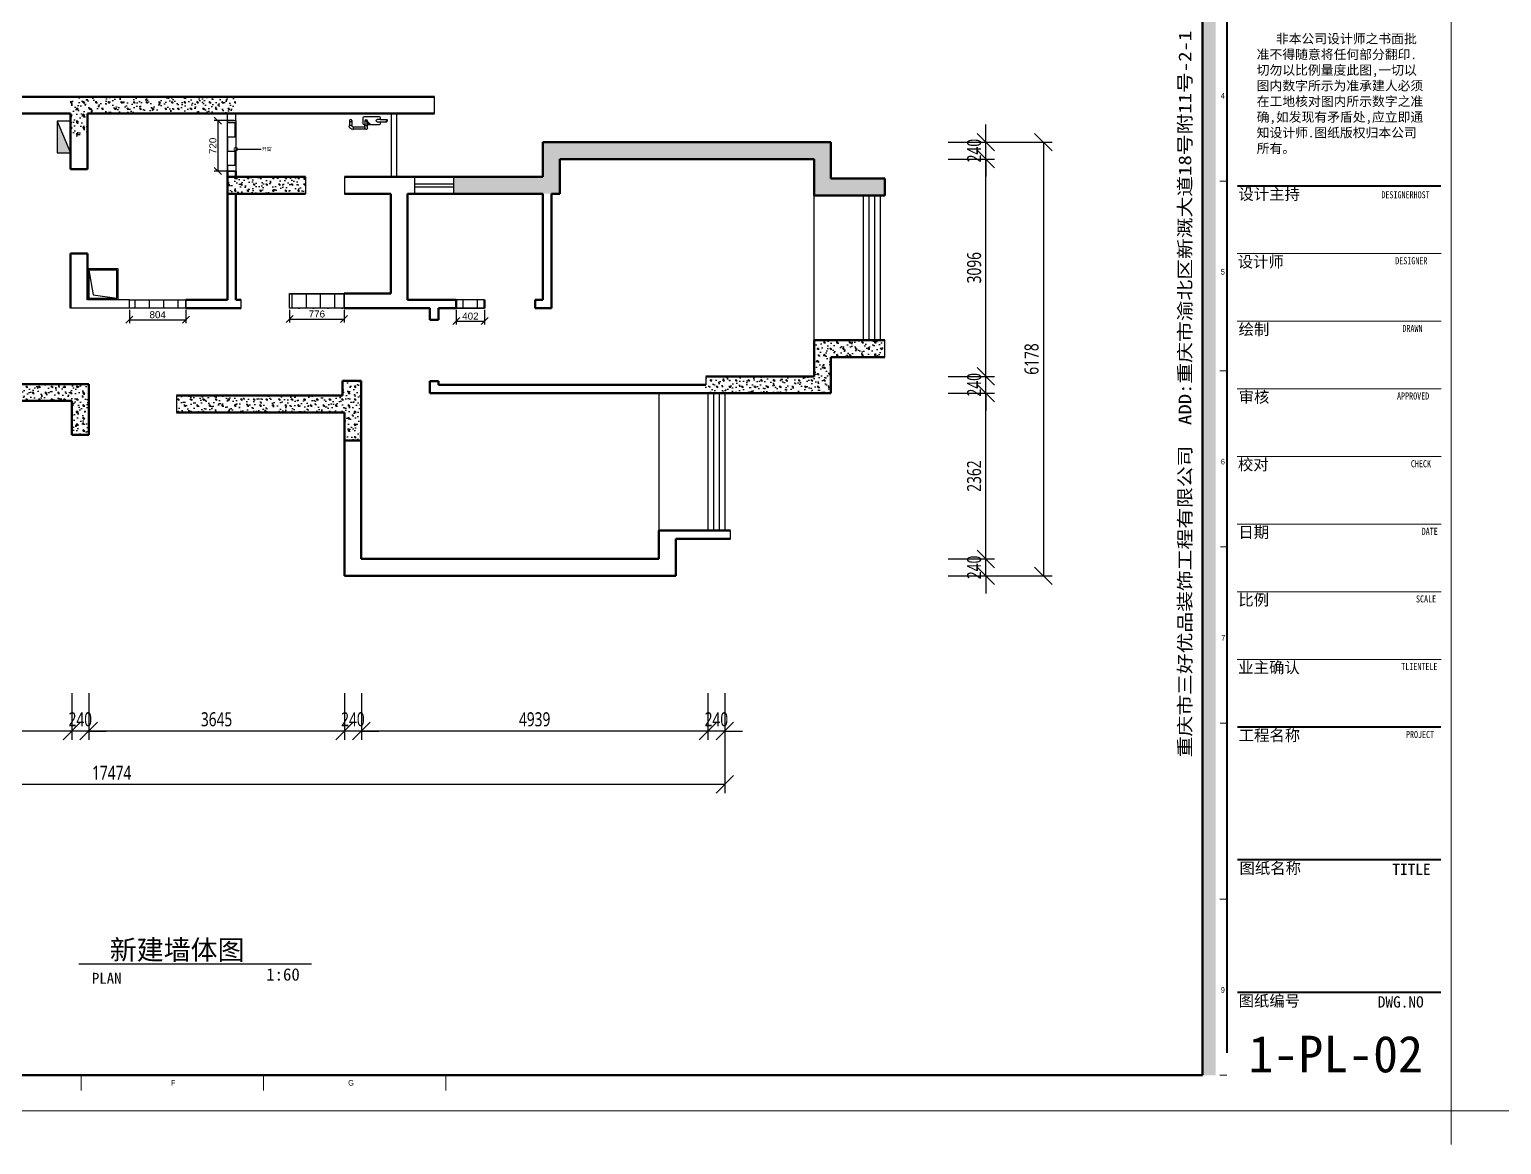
# Model space of a CAD drawing. Header units: millimetres. Extents: x 404985 to 540841, y 1898 to 26709.
# Drawn here: x 486376 to 507352, y 1898 to 17785 of the extents above; entities that cross this region are included whole.
import ezdxf
from ezdxf.enums import TextEntityAlignment as Align

# ---------------------------------------------------------------- set-up
doc = ezdxf.new("R2010")
doc.units = ezdxf.units.MM
for name, color, linetype, lineweight in [('TK', 51, 'Continuous', 18), ('原始结构', 7, 'Continuous', 50), ('电气', 18, 'Continuous', 9)]:
    doc.layers.add(name, color=color, linetype=linetype, lineweight=lineweight)
for name, color, linetype in [('wall', 1, 'Continuous'), ('出风排气', 61, 'Continuous'), ('填充图块', 7, 'Continuous'), ('建筑窗户', 4, 'Continuous'), ('标注内部', 115, 'Continuous'), ('标注标高', 115, 'Continuous'), ('标注说明', 50, 'Continuous'), ('燃气气表', 2, 'Continuous'), ('砌墙结构', 2, 'Continuous')]:
    doc.layers.add(name, color=color, linetype=linetype)
doc.styles.add('GridRef', font='au101s01.shx', dxfattribs={"width": 0.9, "height": 2.5})
doc.styles.add('HB50Large', font='ARCHSTYL.SHX', dxfattribs={"width": 0.8, "height": 4.5})
doc.styles.add('IS-Title-CN_b', font='simhei.ttf')
doc.styles.get("Standard").update_dxf_attribs({"font": 'arial.ttf'})
doc.styles.add('TT', font='', dxfattribs={"width": 0.8})
doc.styles.add('仿宋体', font='msyh.ttf', dxfattribs={"width": 0.75})
doc.styles.add('注解-01', font='', dxfattribs={"width": 0.8, "height": 3.5})
doc.styles.get('TT').set_extended_font_data('SimSun')
doc.styles.get('注解-01').set_extended_font_data('SimSun')
doc.dimstyles.new('大标注', dxfattribs={"dimscale": 100, "dimtxt": 2, "dimasz": 2.5, "dimexe": 1.25, "dimexo": 0.625, "dimtad": 1, "dimdec": 0, "dimtxsty": '仿宋体', "dimblk": 'OBLIQUE', "dimcen": 2.5, "dimclrd": 256, "dimclre": 256, "dimclrt": 256, "dimadec": 0, "dimazin": 0, "dimtfac": 1, "dimtdec": 0, "dimtix": 1, "dimtmove": 0, "dimatfit": 3, "dimldrblk": 'DOT', "dimfxl": 1, "dimarcsym": 0})
doc.dimstyles.new('小标注', dxfattribs={"dimscale": 40, "dimtxt": 2.5, "dimasz": 2.5, "dimexe": 1.25, "dimexo": 0.6, "dimgap": 0.5, "dimtad": 1, "dimdec": 0, "dimtxsty": 'Standard', "dimblk": 'OBLIQUE', "dimcen": 2.5, "dimclrd": 256, "dimclre": 256, "dimclrt": 256, "dimadec": 0, "dimazin": 0, "dimtfac": 1, "dimtdec": 0, "dimtix": 1, "dimtmove": 0, "dimatfit": 2, "dimldrblk": 'DOTSMALL', "dimfxl": 1, "dimarcsym": 0})
pattern_1 = [(67, (33623.18, 1.73), (-102.840264, -86.710143), [0, -145]), (153, (33623.18, 1.73), (70.245338, -126.458474), [0, -194]), (74, (33643.18, 0), (-129.956868, -87.5714), [0, -246]), (286, (33643.18, 0), (149.1821, -82.058653), [0, -162.4]), (114, (33823.18, 5.2), (-177.421538, 52.363195), [0, -130]), (90, (33723.18, 0), (-180, 1e-14), [20, -160]), (135, (33743.18, 0), (-179.99969, -179.99969), [28.284, -226.274]), (180, (33823.18, 100), (-2e-14, -180), [20, -160]), (135, (33823.18, 260), (-179.99969, -179.99969), [28.284, -226.274]), (270, (33823.18, 100), (180, -3e-14), [20, -160]), (135, (33743.18, 180), (-179.99969, -179.99969), [28.284, -226.274]), (0, (33723.18, 0), (0, 180), [20, -160]), (135, (33823.18, 80), (-179.99969, -179.99969), [28.284, -226.274])]
pattern_2 = [(0, (0, 0), (0, 203.2), []), (90, (0, 0), (-101.6, 203.2), [203.2, -203.2])]

# ---------------------------------------------------------------- blocks, each defined once
blk = doc.blocks.new('regggg')
at = {"layer": 'TK', "color": 45, "ltscale": 3}
for p, q in [((188636, 5809), (188636, -13222)), ((188636, 5809), (188636, -13222)), ((214504, 5809), (214504, -13222)), ((214504, 5809), (214504, -13222)), ((214504, 5809), (214504, -13222)), ((212164, -3486), (214393, -3486)), ((212164, -3486), (214393, -3486)), ((212164, -4225), (214393, -4225)), ((212164, -4225), (214393, -4225)), ((212164, -4964), (214393, -4964)), ((212164, -4964), (214393, -4964)), ((214504, -5388), (214504, -13001)), ((212164, -5703), (214393, -5703)), ((212164, -5703), (214393, -5703)), ((212164, -6442), (214393, -6442)), ((212164, -7181), (214393, -7181)), ((212164, -7920), (214393, -7920)), ((214874, -12853), (188267, -12853)), ((214504, -12853), (214356, -12853))]:
    blk.add_line(p, q, dxfattribs=at)
at = {"layer": 'TK', "color": 45}
for p, q in [((211974, -2693), (212052, -2693)), ((211975, -4767), (212053, -4767)), ((211980, -6691), (212057, -6691)), ((211976, -8616), (212054, -8616)), ((211975, -10540), (212053, -10540)), ((199527, -12631), (199527, -12465)), ((201520, -12631), (201520, -12465)), ((203513, -12631), (203513, -12465)), ((211974, -12465), (212052, -12465))]:
    blk.add_line(p, q, dxfattribs=at)
at = {"layer": 'TK', "color": 45, "ltscale": 3}
for points in [[(188636, 5809), (188636, -13222)], [(214504, 5809), (214504, -13222)], [(214504, -5388), (214504, -13001)]]:
    blk.add_lwpolyline(points, dxfattribs=at)
at = {"layer": 'TK', "color": 45}
for points, const_width in [([(211486, 5005), (189560, 5005), (189560, -12465), (211486, -12465)], 21.8), ([(212053, -12220), (212053, 4700)], 21.8), ([(212164, -2747), (214393, -2747)], 21.6), ([(212164, -8659), (214393, -8659)], 21.6), ([(212164, -10109), (214393, -10109)], 21.6), ([(212164, -11559), (214393, -11559)], 21.6)]:
    blk.add_lwpolyline(points, dxfattribs=dict(at, const_width=const_width))
blk.add_solid([(211785, 5072), (211785, -12465), (211930, 5072), (211930, -12465)], dxfattribs=at)
at = {"color": 45, "insert": (212288, -12033), "char_height": 400.3, "width": 1289.3, "attachment_point": 1, "style": 'IS-Title-CN_b'}
blk.add_mtext('1-PL-02', dxfattribs=at)
at = {"layer": 'TK', "color": 45, "style": 'GridRef', "width": 0.9}
for s, p in [('4', (212006, -1761)), ('5', (212007, -3685)), ('6', (212007, -5759)), ('7', (212012, -7684)), ('9', (212007, -11532)), ('F', (200534, -12548)), ('G', (202477, -12548))]:
    blk.add_text(s, height=61, dxfattribs=at).set_placement(p, align=Align.MIDDLE_CENTER)
at = {"layer": 'TK', "color": 45, "insert": (211523, -8990), "char_height": 138.65, "width": 16227.25, "attachment_point": 1, "rotation": 90, "style": 'HB50Large'}
blk.add_mtext('{\\fSimSun|b0|i0|c134|p2;\\Q1;\\W1.2;重庆市三好优品装饰工程有限公司  ADD:重庆市渝北区新溉大道18号附11号-2-1   TEL:023-63025470}', dxfattribs=at)
at = {"layer": 'TK', "color": 45, "attachment_point": 1}
for s, insert, char_height, width, style in [('{\\fFangSong_GB2312|b0|i0|c134|p49;   非本公司设计师之书面批准不得随意将任何部分翻印.切勿以比例量度此图,一切以图内数字所示为准承建人必须在工地核对图内所示数字之准确,如发现有矛盾处,应立即通知设计师.图纸版权归本公司所有。}', (212377, -1086), 102.65, 1852.52, 'IS-Title-CN_b'), ('{\\fFangSong_GB2312|b0|i0|c134|p49;设计主持}', (212177, -2774), 123.18, 1289.3, 'IS-Title-CN_b'), ('{\\fFangSong_GB2312|b0|i0|c134|p49;DESIGNERHOST}', (213740, -2804), 76.99, 1289.3, '注解-01'), ('{\\fFangSong_GB2312|b0|i0|c134|p49;设计师}', (212169, -3513), 123.18, 1289.3, 'IS-Title-CN_b'), ('{\\fFangSong_GB2312|b0|i0|c134|p49;DESIGNER}', (213891, -3525), 76.99, 1289.3, '注解-01'), ('{\\fFangSong_GB2312|b0|i0|c134|p49;绘制}', (212179, -4252), 123.18, 1289.3, 'IS-Title-CN_b'), ('{\\fFangSong_GB2312|b0|i0|c134|p49;DRAWN}', (213969, -4264), 76.99, 1289.3, '注解-01'), ('{\\fFangSong_GB2312|b0|i0|c134|p49;审核}', (212180, -4991), 123.18, 1289.3, 'IS-Title-CN_b'), ('{\\fFangSong_GB2312|b0|i0|c134|p49;APPROVED}', (213911, -5003), 76.99, 1289.3, '注解-01'), ('{\\fFangSong_GB2312|b0|i0|c134|p49;校对}', (212172, -5730), 123.18, 1289.3, 'IS-Title-CN_b'), ('{\\fFangSong_GB2312|b0|i0|c134|p49;CHECK}', (214062, -5743), 76.99, 1289.3, '注解-01'), ('{\\fFangSong_GB2312|b0|i0|c134|p49;日期}', (212176, -6469), 123.18, 1289.3, 'IS-Title-CN_b'), ('{\\fFangSong_GB2312|b0|i0|c134|p49;DATE}', (214180, -6482), 76.99, 1289.3, '注解-01'), ('{\\fFangSong_GB2312|b0|i0|c134|p49;比例}', (212176, -7208), 123.18, 1289.3, 'IS-Title-CN_b'), ('{\\fFangSong_GB2312|b0|i0|c134|p49;SCALE}', (214118, -7221), 76.99, 1289.3, '注解-01'), ('{\\fFangSong_GB2312|b0|i0|c134|p49;业主确认}', (212175, -7947), 123.18, 1289.3, 'IS-Title-CN_b'), ('{\\fFangSong_GB2312|b0|i0|c134|p49;TLIENTELE}', (213957, -7960), 76.99, 1289.3, '注解-01'), ('{\\fFangSong_GB2312|b0|i0|c134|p49;工程名称}', (212180, -8689), 123.18, 1289.3, 'IS-Title-CN_b'), ('{\\fFangSong_GB2312|b0|i0|c134|p49;PROJECT}', (214008, -8702), 76.99, 1289.3, '注解-01'), ('{\\fFangSong_GB2312|b0|i0|c134|p49;图纸名称}', (212189, -10140), 123.18, 1289.3, 'IS-Title-CN_b'), ('{\\fFangSong_GB2312|b0|i0|c134|p49;TITLE}', (213859, -10152), 123.18, 1289.3, 'IS-Title-CN_b'), ('{\\fFangSong_GB2312|b0|i0|c134|p49;图纸编号}', (212179, -11590), 123.18, 1289.3, 'IS-Title-CN_b'), ('{\\fFangSong_GB2312|b0|i0|c134|p49;DWG.NO}', (213700, -11602), 123.18, 1289.3, 'IS-Title-CN_b')]:
    blk.add_mtext(s, dxfattribs=dict(at, insert=insert, char_height=char_height, width=width, style=style))
blk = doc.blocks.new('gh')
at = {"layer": 'wall'}
blk.add_hatch(color=250, dxfattribs=at).paths.add_polyline_path([(164817, 67983), (164817, 68175), (164362, 68175)])
at = {"layer": 'wall', "color": 250}
blk.add_line((164362, 68175), (164817, 67983), dxfattribs=at)
blk.add_lwpolyline([(164362, 68175), (164817, 68175), (164817, 67983), (164362, 67983)], close=True, dxfattribs=at)
blk = doc.blocks.new('A$C731266F8')
at = {"layer": '燃气气表'}
for p, q in [((98, 141), (5, 141)), ((98, 111), (5, 111)), ((98, 169), (98, 141)), ((98, 141), (141, 141)), ((98, 111), (98, 83)), ((141, 111), (98, 111)), ((325, 187), (116, 187)), ((116, 65), (285, 65)), ((296, 130), (242, 76)), ((250, 68), (242, 76)), ((304, 122), (250, 68)), ((280, 19), (280, 56)), ((318, 56), (280, 56)), ((285, 126), (285, 119)), ((285, 65), (285, 103)), ((285, 65), (285, 56)), ((310, 4), (483, 4)), ((315, 65), (315, 126)), ((315, 65), (315, 56)), ((315, 65), (325, 65)), ((318, 34), (318, 56)), ((318, 34), (318, 19)), ((318, 34), (483, 34)), ((343, 83), (343, 169)), ((489, 38), (483, 38)), ((483, 38), (483, 34)), ((483, 34), (483, 4)), ((483, 4), (483, 0)), ((502, 56), (505, 56)), ((502, 50), (502, 56)), ((505, 126), (505, 56)), ((505, 56), (536, 56)), ((536, 126), (536, 56)), ((536, 56), (539, 56)), ((539, 50), (539, 56)), ((489, 0), (483, 0))]:
    blk.add_line(p, q, dxfattribs=at)
blk.add_circle((520, 126), 15.3, dxfattribs=at)
for centre, radius, start, end in [((21, 126), 22.1, 159.7639, 223.7712), ((9, 134), 8.52, 115.9927, 244.0073), ((1, 118), 8.52, 295.9927, 64.0073), ((116, 169), 18.4, 90, 180), ((116, 83), 18.4, 180, 270), ((141, 126), 15.3, 270, 90), ((299, 19), 19, 180, 306.2493), ((300, 126), 15.3, 0, 180), ((300, 126), 5.83, 315, 135), ((299, 19), 19, 306.2493, 0), ((325, 169), 18.4, 0, 90), ((325, 83), 18.4, 270, 0), ((489, 50), 50.2, 270, 0), ((489, 50), 12.2, 270, 0)]:
    blk.add_arc(centre, radius, start, end, dxfattribs=at)
blk = doc.blocks.new('_Oblique')
at = {"color": 0, "linetype": 'ByBlock', "lineweight": -2}
blk.add_line((-0.5, -0.5), (0.5, 0.5), dxfattribs=at)
blk = doc.blocks.new('*D266')
at = {"layer": 'Defpoints', "color": 0, "transparency": 16777216}
for p in [(496044, 8390), (496284, 8390), (496044, 7790)]:
    blk.add_point(p, dxfattribs=at)
at = {"layer": '标注标高', "lineweight": -2, "transparency": 16777216}
for p, q in [((496044, 8327), (496044, 7665)), ((496284, 8327), (496284, 7665)), ((496044, 7790), (495794, 7790)), ((496284, 7790), (496044, 7790)), ((496284, 7790), (496534, 7790))]:
    blk.add_line(p, q, dxfattribs=at)
at = {"layer": '标注标高', "lineweight": -2, "transparency": 16777216, "xscale": 250, "yscale": 250, "zscale": 250}
blk.add_blockref('_Oblique', (496044, 7790), dxfattribs=at)
at = {"layer": '标注标高', "lineweight": -2, "transparency": 16777216, "xscale": 250, "yscale": 250, "zscale": 250, "rotation": 180}
blk.add_blockref('_Oblique', (496284, 7790), dxfattribs=at)
at = {"layer": '标注标高', "transparency": 16777216, "insert": (496164, 7956), "char_height": 200, "attachment_point": 5, "style": '仿宋体'}
blk.add_mtext('240', dxfattribs=at)
blk = doc.blocks.new('_Dot')
at = {"color": 0, "linetype": 'ByBlock', "lineweight": -2}
blk.add_line((-0.5, 0), (-1, 0), dxfattribs=at)
at = {"color": 0, "linetype": 'ByBlock', "const_width": 0.5}
blk.add_lwpolyline([(-0.25, 0, 1), (0.25, 0, 1)], format="xyb", close=True, dxfattribs=at)
blk = doc.blocks.new('*D267')
at = {"layer": 'Defpoints', "color": 0, "transparency": 16777216}
for p in [(491105, 8390), (496044, 8390), (491105, 7790)]:
    blk.add_point(p, dxfattribs=at)
at = {"layer": '标注标高', "lineweight": -2, "transparency": 16777216}
for p, q in [((491105, 8327), (491105, 7665)), ((496044, 8327), (496044, 7665)), ((496044, 7790), (491105, 7790))]:
    blk.add_line(p, q, dxfattribs=at)
at = {"layer": '标注标高', "lineweight": -2, "transparency": 16777216, "xscale": 250, "yscale": 250, "zscale": 250, "rotation": 180}
blk.add_blockref('_Oblique', (491105, 7790), dxfattribs=at)
at = {"layer": '标注标高', "lineweight": -2, "transparency": 16777216, "xscale": 250, "yscale": 250, "zscale": 250}
blk.add_blockref('_Oblique', (496044, 7790), dxfattribs=at)
at = {"layer": '标注标高', "transparency": 16777216, "insert": (493574, 7956), "char_height": 200, "attachment_point": 5, "style": '仿宋体'}
blk.add_mtext('4939', dxfattribs=at)
blk = doc.blocks.new('*D268')
at = {"layer": 'Defpoints', "color": 0, "transparency": 16777216}
for p in [(490865, 8390), (491105, 8390), (490865, 7790)]:
    blk.add_point(p, dxfattribs=at)
at = {"layer": '标注标高', "lineweight": -2, "transparency": 16777216}
for p, q in [((490865, 8328), (490865, 7665)), ((491105, 8328), (491105, 7665)), ((490865, 7790), (490615, 7790)), ((491105, 7790), (490865, 7790)), ((491105, 7790), (491355, 7790))]:
    blk.add_line(p, q, dxfattribs=at)
at = {"layer": '标注标高', "lineweight": -2, "transparency": 16777216, "xscale": 250, "yscale": 250, "zscale": 250}
blk.add_blockref('_Oblique', (490865, 7790), dxfattribs=at)
at = {"layer": '标注标高', "lineweight": -2, "transparency": 16777216, "xscale": 250, "yscale": 250, "zscale": 250, "rotation": 180}
blk.add_blockref('_Oblique', (491105, 7790), dxfattribs=at)
at = {"layer": '标注标高', "transparency": 16777216, "insert": (490985, 7956), "char_height": 200, "attachment_point": 5, "style": '仿宋体'}
blk.add_mtext('240', dxfattribs=at)
blk = doc.blocks.new('*D269')
at = {"layer": 'Defpoints', "color": 0, "transparency": 16777216}
for p in [(487220, 8390), (490865, 8390), (487220, 7790)]:
    blk.add_point(p, dxfattribs=at)
at = {"layer": '标注标高', "lineweight": -2, "transparency": 16777216}
for p, q in [((487220, 8328), (487220, 7665)), ((490865, 8328), (490865, 7665)), ((490865, 7790), (487220, 7790))]:
    blk.add_line(p, q, dxfattribs=at)
at = {"layer": '标注标高', "lineweight": -2, "transparency": 16777216, "xscale": 250, "yscale": 250, "zscale": 250, "rotation": 180}
blk.add_blockref('_Oblique', (487220, 7790), dxfattribs=at)
at = {"layer": '标注标高', "lineweight": -2, "transparency": 16777216, "xscale": 250, "yscale": 250, "zscale": 250}
blk.add_blockref('_Oblique', (490865, 7790), dxfattribs=at)
at = {"layer": '标注标高', "transparency": 16777216, "insert": (489042, 7956), "char_height": 200, "attachment_point": 5, "style": '仿宋体'}
blk.add_mtext('3645', dxfattribs=at)
blk = doc.blocks.new('*D270')
at = {"layer": 'Defpoints', "color": 0, "transparency": 16777216}
for p in [(486980, 8390), (487220, 8390), (486980, 7790)]:
    blk.add_point(p, dxfattribs=at)
at = {"layer": '标注标高', "lineweight": -2, "transparency": 16777216}
for p, q in [((486980, 8328), (486980, 7665)), ((487220, 8328), (487220, 7665)), ((486980, 7790), (486730, 7790)), ((487220, 7790), (486980, 7790)), ((487220, 7790), (487470, 7790))]:
    blk.add_line(p, q, dxfattribs=at)
at = {"layer": '标注标高', "lineweight": -2, "transparency": 16777216, "xscale": 250, "yscale": 250, "zscale": 250}
blk.add_blockref('_Oblique', (486980, 7790), dxfattribs=at)
at = {"layer": '标注标高', "lineweight": -2, "transparency": 16777216, "xscale": 250, "yscale": 250, "zscale": 250, "rotation": 180}
blk.add_blockref('_Oblique', (487220, 7790), dxfattribs=at)
at = {"layer": '标注标高', "transparency": 16777216, "insert": (487100, 7956), "char_height": 200, "attachment_point": 5, "style": '仿宋体'}
blk.add_mtext('240', dxfattribs=at)
blk = doc.blocks.new('*D271')
at = {"layer": 'Defpoints', "color": 0, "transparency": 16777216}
for p in [(483475, 8390), (486979, 8390), (483475, 7790)]:
    blk.add_point(p, dxfattribs=at)
at = {"layer": '标注标高', "lineweight": -2, "transparency": 16777216}
for p, q in [((483475, 8328), (483475, 7665)), ((486979, 8328), (486979, 7665)), ((486979, 7790), (483475, 7790))]:
    blk.add_line(p, q, dxfattribs=at)
at = {"layer": '标注标高', "lineweight": -2, "transparency": 16777216, "xscale": 250, "yscale": 250, "zscale": 250, "rotation": 180}
blk.add_blockref('_Oblique', (483475, 7790), dxfattribs=at)
at = {"layer": '标注标高', "lineweight": -2, "transparency": 16777216, "xscale": 250, "yscale": 250, "zscale": 250}
blk.add_blockref('_Oblique', (486979, 7790), dxfattribs=at)
at = {"layer": '标注标高', "transparency": 16777216, "insert": (485227, 7956), "char_height": 200, "attachment_point": 5, "style": '仿宋体'}
blk.add_mtext('3504', dxfattribs=at)
blk = doc.blocks.new('*D275')
at = {"layer": 'Defpoints', "color": 0, "transparency": 16777216}
for p in [(478810, 7790), (496284, 7790), (478810, 7030)]:
    blk.add_point(p, dxfattribs=at)
at = {"layer": '标注标高', "lineweight": -2, "transparency": 16777216}
for p, q in [((478810, 7728), (478810, 6905)), ((496284, 7728), (496284, 6905)), ((496284, 7030), (478810, 7030))]:
    blk.add_line(p, q, dxfattribs=at)
at = {"layer": '标注标高', "lineweight": -2, "transparency": 16777216, "xscale": 250, "yscale": 250, "zscale": 250, "rotation": 180}
blk.add_blockref('_Oblique', (478810, 7030), dxfattribs=at)
at = {"layer": '标注标高', "lineweight": -2, "transparency": 16777216, "xscale": 250, "yscale": 250, "zscale": 250}
blk.add_blockref('_Oblique', (496284, 7030), dxfattribs=at)
at = {"layer": '标注标高', "transparency": 16777216, "insert": (487547, 7195), "char_height": 200, "attachment_point": 5, "style": '仿宋体'}
blk.add_mtext('17474', dxfattribs=at)
blk = doc.blocks.new('*D276')
at = {"layer": 'Defpoints', "color": 0, "transparency": 16777216}
for p in [(499403, 10241), (500003, 10241), (499403, 10001)]:
    blk.add_point(p, dxfattribs=at)
at = {"layer": '标注标高', "lineweight": -2, "transparency": 16777216}
for p, q in [((500003, 10241), (500003, 10491)), ((499465, 10241), (500128, 10241)), ((500003, 10001), (500003, 10241)), ((499465, 10001), (500128, 10001)), ((500003, 10001), (500003, 9751))]:
    blk.add_line(p, q, dxfattribs=at)
at = {"layer": '标注标高', "lineweight": -2, "transparency": 16777216, "xscale": 250, "yscale": 250, "zscale": 250}
for p, rotation in [((500003, 10241), 270), ((500003, 10001), 90)]:
    blk.add_blockref('_Oblique', p, dxfattribs=dict(at, rotation=rotation))
at = {"layer": '标注标高', "transparency": 16777216, "insert": (499837, 10121), "char_height": 200, "attachment_point": 5, "rotation": 90, "style": '仿宋体'}
blk.add_mtext('240', dxfattribs=at)
blk = doc.blocks.new('*D277')
at = {"layer": 'Defpoints', "color": 0, "transparency": 16777216}
for p in [(499403, 12603), (500003, 12603), (499403, 10241)]:
    blk.add_point(p, dxfattribs=at)
at = {"layer": '标注标高', "lineweight": -2, "transparency": 16777216}
for p, q in [((499465, 12603), (500128, 12603)), ((500003, 10241), (500003, 12603)), ((499465, 10241), (500128, 10241))]:
    blk.add_line(p, q, dxfattribs=at)
at = {"layer": '标注标高', "lineweight": -2, "transparency": 16777216, "xscale": 250, "yscale": 250, "zscale": 250}
for p, rotation in [((500003, 12603), 90), ((500003, 10241), 270)]:
    blk.add_blockref('_Oblique', p, dxfattribs=dict(at, rotation=rotation))
at = {"layer": '标注标高', "transparency": 16777216, "insert": (499837, 11422), "char_height": 200, "attachment_point": 5, "rotation": 90, "style": '仿宋体'}
blk.add_mtext('2362', dxfattribs=at)
blk = doc.blocks.new('*D278')
at = {"layer": 'Defpoints', "color": 0, "transparency": 16777216}
for p in [(499403, 12843), (500003, 12843), (499403, 12603)]:
    blk.add_point(p, dxfattribs=at)
at = {"layer": '标注标高', "lineweight": -2, "transparency": 16777216}
for p, q in [((500003, 12843), (500003, 13093)), ((499465, 12843), (500128, 12843)), ((500003, 12603), (500003, 12843)), ((499465, 12603), (500128, 12603)), ((500003, 12603), (500003, 12353))]:
    blk.add_line(p, q, dxfattribs=at)
at = {"layer": '标注标高', "lineweight": -2, "transparency": 16777216, "xscale": 250, "yscale": 250, "zscale": 250}
for p, rotation in [((500003, 12843), 270), ((500003, 12603), 90)]:
    blk.add_blockref('_Oblique', p, dxfattribs=dict(at, rotation=rotation))
at = {"layer": '标注标高', "transparency": 16777216, "insert": (499837, 12723), "char_height": 200, "attachment_point": 5, "rotation": 90, "style": '仿宋体'}
blk.add_mtext('240', dxfattribs=at)
blk = doc.blocks.new('*D279')
at = {"layer": 'Defpoints', "color": 0, "transparency": 16777216}
for p in [(499403, 15939), (500003, 15939), (499403, 12843)]:
    blk.add_point(p, dxfattribs=at)
at = {"layer": '标注标高', "lineweight": -2, "transparency": 16777216}
for p, q in [((499465, 15939), (500128, 15939)), ((500003, 12843), (500003, 15939)), ((499465, 12843), (500128, 12843))]:
    blk.add_line(p, q, dxfattribs=at)
at = {"layer": '标注标高', "lineweight": -2, "transparency": 16777216, "xscale": 250, "yscale": 250, "zscale": 250}
for p, rotation in [((500003, 15939), 90), ((500003, 12843), 270)]:
    blk.add_blockref('_Oblique', p, dxfattribs=dict(at, rotation=rotation))
at = {"layer": '标注标高', "transparency": 16777216, "insert": (499837, 14391), "char_height": 200, "attachment_point": 5, "rotation": 90, "style": '仿宋体'}
blk.add_mtext('3096', dxfattribs=at)
blk = doc.blocks.new('*D280')
at = {"layer": 'Defpoints', "color": 0, "transparency": 16777216}
for p in [(499403, 16179), (500003, 16179), (499403, 15939)]:
    blk.add_point(p, dxfattribs=at)
at = {"layer": '标注标高', "lineweight": -2, "transparency": 16777216}
for p, q in [((500003, 16179), (500003, 16429)), ((499465, 16179), (500128, 16179)), ((500003, 15939), (500003, 16179)), ((499465, 15939), (500128, 15939)), ((500003, 15939), (500003, 15689))]:
    blk.add_line(p, q, dxfattribs=at)
at = {"layer": '标注标高', "lineweight": -2, "transparency": 16777216, "xscale": 250, "yscale": 250, "zscale": 250}
for p, rotation in [((500003, 16179), 270), ((500003, 15939), 90)]:
    blk.add_blockref('_Oblique', p, dxfattribs=dict(at, rotation=rotation))
at = {"layer": '标注标高', "transparency": 16777216, "insert": (499837, 16059), "char_height": 200, "attachment_point": 5, "rotation": 90, "style": '仿宋体'}
blk.add_mtext('240', dxfattribs=at)
blk = doc.blocks.new('*D281')
at = {"layer": 'Defpoints', "color": 0, "transparency": 16777216}
for p in [(500003, 16179), (500003, 10001), (500823, 10001)]:
    blk.add_point(p, dxfattribs=at)
at = {"layer": '标注标高', "lineweight": -2, "transparency": 16777216}
for p, q in [((500065, 16179), (500948, 16179)), ((500823, 16179), (500823, 10001)), ((500065, 10001), (500948, 10001))]:
    blk.add_line(p, q, dxfattribs=at)
at = {"layer": '标注标高', "lineweight": -2, "transparency": 16777216, "xscale": 250, "yscale": 250, "zscale": 250}
for p, rotation in [((500823, 16179), 90), ((500823, 10001), 270)]:
    blk.add_blockref('_Oblique', p, dxfattribs=dict(at, rotation=rotation))
at = {"layer": '标注标高', "transparency": 16777216, "insert": (500656, 13090), "char_height": 200, "attachment_point": 5, "rotation": 90, "style": '仿宋体'}
blk.add_mtext('6178', dxfattribs=at)
blk = doc.blocks.new('*D290')
at = {"layer": 'Defpoints', "color": 0, "transparency": 16777216}
for p in [(487801, 13815), (488605, 13815), (488605, 13650)]:
    blk.add_point(p, dxfattribs=at)
at = {"layer": '标注内部', "lineweight": -2, "transparency": 16777216}
for p, q in [((487801, 13791), (487801, 13600)), ((487801, 13650), (488605, 13650)), ((488605, 13791), (488605, 13600))]:
    blk.add_line(p, q, dxfattribs=at)
at = {"layer": '标注内部', "lineweight": -2, "transparency": 16777216, "xscale": 100, "yscale": 100, "zscale": 100, "rotation": 180}
blk.add_blockref('_Oblique', (487801, 13650), dxfattribs=at)
at = {"layer": '标注内部', "lineweight": -2, "transparency": 16777216, "xscale": 100, "yscale": 100, "zscale": 100}
blk.add_blockref('_Oblique', (488605, 13650), dxfattribs=at)
at = {"layer": '标注内部', "transparency": 16777216, "insert": (488203, 13721), "char_height": 100, "attachment_point": 5}
blk.add_mtext('804', dxfattribs=at)
blk = doc.blocks.new('_DotSmall')
at = {"color": 0, "linetype": 'ByBlock', "const_width": 0.5}
blk.add_lwpolyline([(-0.0625, 0, 1), (0.0625, 0, 1)], format="xyb", close=True, dxfattribs=at)
blk = doc.blocks.new('*D291')
at = {"layer": 'Defpoints', "color": 0, "transparency": 16777216}
for p in [(490082, 13815), (490859, 13815), (490859, 13660)]:
    blk.add_point(p, dxfattribs=at)
at = {"layer": '标注内部', "lineweight": -2, "transparency": 16777216}
for p, q in [((490082, 13791), (490082, 13610)), ((490082, 13660), (490859, 13660)), ((490859, 13791), (490859, 13610))]:
    blk.add_line(p, q, dxfattribs=at)
at = {"layer": '标注内部', "lineweight": -2, "transparency": 16777216, "xscale": 100, "yscale": 100, "zscale": 100, "rotation": 180}
blk.add_blockref('_Oblique', (490082, 13660), dxfattribs=at)
at = {"layer": '标注内部', "lineweight": -2, "transparency": 16777216, "xscale": 100, "yscale": 100, "zscale": 100}
blk.add_blockref('_Oblique', (490859, 13660), dxfattribs=at)
at = {"layer": '标注内部', "transparency": 16777216, "insert": (490471, 13731), "char_height": 100, "attachment_point": 5}
blk.add_mtext('776', dxfattribs=at)
blk = doc.blocks.new('*D292')
at = {"layer": 'Defpoints', "color": 0, "transparency": 16777216}
for p in [(492458, 13815), (492860, 13815), (492860, 13630)]:
    blk.add_point(p, dxfattribs=at)
at = {"layer": '标注内部', "lineweight": -2, "transparency": 16777216}
for p, q in [((492458, 13791), (492458, 13580)), ((492860, 13791), (492860, 13580)), ((492458, 13630), (492860, 13630))]:
    blk.add_line(p, q, dxfattribs=at)
at = {"layer": '标注内部', "lineweight": -2, "transparency": 16777216, "xscale": 100, "yscale": 100, "zscale": 100, "rotation": 180}
blk.add_blockref('_Oblique', (492458, 13630), dxfattribs=at)
at = {"layer": '标注内部', "lineweight": -2, "transparency": 16777216, "xscale": 100, "yscale": 100, "zscale": 100}
blk.add_blockref('_Oblique', (492860, 13630), dxfattribs=at)
at = {"layer": '标注内部', "transparency": 16777216, "insert": (492659, 13701), "char_height": 100, "attachment_point": 5}
blk.add_mtext('402', dxfattribs=at)
blk = doc.blocks.new('*D293')
at = {"layer": 'Defpoints', "color": 0, "transparency": 16777216}
for p in [(489317, 16487), (489060, 15767), (489317, 15767)]:
    blk.add_point(p, dxfattribs=at)
at = {"layer": '标注内部', "lineweight": -2, "transparency": 16777216}
for p, q in [((489293, 16487), (489010, 16487)), ((489060, 16487), (489060, 15767)), ((489293, 15767), (489010, 15767))]:
    blk.add_line(p, q, dxfattribs=at)
at = {"layer": '标注内部', "lineweight": -2, "transparency": 16777216, "xscale": 100, "yscale": 100, "zscale": 100}
for p, rotation in [((489060, 16487), 90), ((489060, 15767), 270)]:
    blk.add_blockref('_Oblique', p, dxfattribs=dict(at, rotation=rotation))
at = {"layer": '标注内部', "transparency": 16777216, "insert": (488989, 16127), "char_height": 100, "attachment_point": 5, "rotation": 90}
blk.add_mtext('720', dxfattribs=at)

msp = doc.modelspace()

# ---------------------------------------------------------------- hatches: boundary and pattern name
at = {"layer": '填充图块'}
h = msp.add_hatch(dxfattribs=at)
h.set_pattern_fill('混凝土3', color=256, scale=20, pattern_type=2)
h.set_pattern_definition(pattern_1)
h.paths.add_polyline_path([(486962.8, 16827), (489316.8, 16827), (489316.8, 16587), (487202.8, 16587), (487202.8, 16253.1), (486962.8, 16253.1), (486962.8, 16480.6)])
h = msp.add_hatch(dxfattribs=at)
h.set_pattern_fill('混凝土3', color=256, scale=20, pattern_type=2)
h.set_pattern_definition(pattern_1)
h.paths.add_polyline_path([(493692.8, 16179), (497796.8, 16179), (497796.8, 15660), (498562.8, 15660), (498562.8, 15420), (497556.8, 15420), (497556.8, 15939), (493932.8, 15939), (493932.8, 15445), (492416.8, 15445), (492416.8, 15685), (493692.8, 15685)])
h = msp.add_hatch(dxfattribs=at)
h.set_pattern_fill('混凝土3', color=256, scale=20, pattern_type=2)
h.set_pattern_definition(pattern_1)
h.paths.add_polyline_path([(489196.8, 15685), (490306.8, 15685), (490306.8, 15445), (489196.8, 15445)])
h = msp.add_hatch(dxfattribs=at)
h.set_pattern_fill('混凝土3', color=256, scale=20, pattern_type=2)
h.set_pattern_definition([(67, (-100, 1.73), (-102.840264, -86.710143), [0, -145]), (153, (-100, 1.73), (70.245338, -126.458474), [0, -194]), (74, (-80, 0), (-129.956868, -87.5714), [0, -246]), (286, (-80, 0), (149.1821, -82.058653), [0, -162.4]), (114, (100, 5.2), (-177.421538, 52.363195), [0, -130]), (90, (-1e-06, 0), (-180, 1e-14), [20, -160]), (135, (20, 0), (-179.99969, -179.99969), [28.284, -226.274]), (180, (100, 100), (-2e-14, -180), [20, -160]), (135, (100, 260), (-179.99969, -179.99969), [28.284, -226.274]), (270, (100, 100), (180, -3e-14), [20, -160]), (135, (20, 180), (-179.99969, -179.99969), [28.284, -226.274]), (0, (-1e-06, 0), (0, 180), [20, -160]), (135, (100, 80), (-179.99969, -179.99969), [28.284, -226.274])])
h.paths.add_polyline_path([(498562.8, 13118), (497796.8, 13118), (497796.8, 12603), (496011.8, 12603), (496011.8, 12843), (497556.8, 12843), (497556.8, 13358), (498562.8, 13358)])
h = msp.add_hatch(dxfattribs=at)
h.set_pattern_fill('混凝土3', color=256, scale=20, pattern_type=2)
h.set_pattern_definition(pattern_1)
h.paths.add_polyline_path([(487219.8, 12734), (487219.8, 12590), (487204.8, 12590), (487204.8, 12570), (487211.2, 12330), (487204.8, 12330), (487204.8, 12310), (487219.8, 12008.4), (486978.8, 12008.4), (486978.8, 12494), (483474.8, 12494), (483474.8, 12008.4), (483234.8, 12008.4), (483234.8, 12734)])
h = msp.add_hatch(dxfattribs=at)
h.set_pattern_fill('混凝土3', color=256, scale=20, pattern_type=2)
h.set_pattern_definition(pattern_1)
h.paths.add_polyline_path([(488489.8, 12570), (490836.8, 12570), (490836.8, 12780), (491103.8, 12780), (491103.8, 11930), (490864.8, 11930), (490864.8, 12330), (488489.8, 12330)])
at = {"layer": '砌墙结构'}
h = msp.add_hatch(dxfattribs=at)
h.set_pattern_fill('8X8块砖顺砌', color=256)
h.set_pattern_definition(pattern_2)
h.paths.add_polyline_path([(489316.8, 16487), (489196.8, 16487), (489196.8, 15766), (489316.8, 15766)])
h = msp.add_hatch(dxfattribs=at)
h.set_pattern_fill('8X8块砖顺砌', color=256)
h.set_pattern_definition(pattern_2)
h.paths.add_polyline_path([(488604.8, 13935), (487800.8, 13935), (487800.8, 13815), (488604.8, 13815)])
h = msp.add_hatch(dxfattribs=at)
h.set_pattern_fill('8X8块砖顺砌', color=256)
h.set_pattern_definition(pattern_2)
h.paths.add_polyline_path([(490082.4, 14021.6), (490082.6, 13815), (490858.8, 13815), (490858.8, 14021.6)])
h = msp.add_hatch(dxfattribs=at)
h.set_pattern_fill('8X8块砖顺砌', color=256)
h.set_pattern_definition(pattern_2)
h.paths.add_polyline_path([(492859.8, 13935), (492457.8, 13935), (492457.8, 13815), (492859.8, 13815)])

# ---------------------------------------------------------------- linework, layer by layer
for p, q in [((492148.6, 16587), (492148.6, 16827)), ((489196.8, 16487), (489196.8, 16587)), ((489316.8, 16487), (489316.8, 16587)), ((489196.8, 16487), (489316.8, 16487)), ((489196.8, 15766), (489316.8, 15766)), ((490306.8, 15685), (490306.8, 15445)), ((490864.8, 15685), (490864.8, 15445)), ((491863.8, 15685), (491863.8, 15445)), ((492416.8, 15685), (492416.8, 15445)), ((487800.8, 13935), (487202.8, 13935)), ((487800.8, 13815), (487800.8, 13935)), ((488604.8, 13815), (488604.8, 13935)), ((489393.2, 13815), (489393.2, 13935)), ((490858.8, 13815), (490858.8, 14023)), ((487800.8, 13815), (486962.8, 13815)), ((498562.8, 13118), (498562.8, 13358)), ((496011.8, 12843), (496011.8, 12723)), ((488469.8, 12570), (488469.8, 12330)), ((496364.4, 10526), (496364.4, 10646))]:
    msp.add_line(p, q)
at = {"color": 2}
for p, q in [((491532.8, 15685), (491532.8, 16587)), ((491612.8, 15685), (491612.8, 16587))]:
    msp.add_line(p, q, dxfattribs=at)
at = {"color": 251}
for p, q in [((497556.8, 13358), (497556.8, 15420)), ((495343.8, 12603), (495343.8, 10646))]:
    msp.add_line(p, q, dxfattribs=at)
at = {"layer": '出风排气'}
for p, q in [((487639.8, 14375), (487202.8, 14375)), ((487639.8, 13935), (487639.8, 14375))]:
    msp.add_line(p, q, dxfattribs=at)
msp.add_lwpolyline([(487222.8, 13955), (487619.8, 13955), (487619.8, 14355), (487222.8, 14355)], close=True, dxfattribs=at)
at = {"layer": '出风排气', "ltscale": 4}
msp.add_lwpolyline([(487222.8, 14355), (487283.8, 14005.5), (487619.8, 13955)], dxfattribs=at)
at = {"layer": '原始结构'}
for p, q in [((492148.6, 16827), (479542.8, 16827)), ((486962.8, 16587), (479782.8, 16587)), ((486962.8, 15795), (486962.8, 16587)), ((487202.8, 16587), (492148.6, 16587)), ((487202.8, 15795), (487202.8, 16587)), ((493692.8, 15685), (493692.8, 16179)), ((493692.8, 16179), (497796.8, 16179)), ((497796.8, 16179), (497796.8, 15660)), ((487202.8, 15795), (486962.8, 15795)), ((489196.8, 15565), (489196.8, 15766)), ((489316.8, 15685), (489316.8, 15766)), ((493932.8, 15445), (493932.8, 15939)), ((493932.8, 15939), (497556.8, 15939)), ((497556.8, 15939), (497556.8, 15420)), ((489196.8, 15685), (490306.8, 15685)), ((489196.8, 15565), (489196.8, 13935)), ((490864.8, 15685), (493692.8, 15685)), ((497796.8, 15660), (498562.8, 15660)), ((498562.8, 15420), (498562.8, 15660)), ((489196.8, 15445), (490306.8, 15445)), ((489316.8, 15445), (489316.8, 13935)), ((490864.8, 15445), (491523.8, 15445)), ((491523.8, 15445), (491523.8, 14023)), ((491763.8, 15445), (491763.8, 13935)), ((491763.8, 15445), (493692.8, 15445)), ((493692.8, 13935), (493692.8, 15445)), ((493812.8, 13815), (493812.8, 15445)), ((493812.8, 15445), (493932.8, 15445)), ((497556.8, 15420), (498562.8, 15420)), ((486962.8, 13815), (486962.8, 14595)), ((487202.8, 13935), (487202.8, 14595)), ((488604.8, 13935), (489196.8, 13935)), ((489393.2, 13935), (489316.8, 13935)), ((491523.8, 14023), (490858.8, 14023)), ((492457.8, 13935), (491763.8, 13935)), ((492457.8, 13815), (492457.8, 13935)), ((492859.8, 13815), (492859.8, 13935)), ((493581.8, 13815), (493581.8, 13935)), ((493581.8, 13935), (493692.8, 13935)), ((488604.8, 13815), (489393.2, 13815)), ((490858.8, 13815), (492082.8, 13815)), ((492082.8, 13646), (492082.8, 13815)), ((492082.8, 13646), (492202.8, 13646)), ((492202.8, 13646), (492202.8, 13815)), ((492202.8, 13815), (492457.8, 13815)), ((493581.8, 13815), (493812.8, 13815)), ((498562.8, 13358), (497556.8, 13358)), ((497556.8, 13358), (497556.8, 12843)), ((498562.8, 13118), (497796.8, 13118)), ((497796.8, 13118), (497796.8, 12603)), ((497556.8, 12843), (496011.8, 12843)), ((487219.8, 12734), (483134.8, 12734)), ((487219.8, 12734), (487219.8, 12008.4)), ((490836.8, 12780), (491103.8, 12780)), ((490836.8, 12780), (490836.8, 12570)), ((491103.8, 12780), (491103.8, 10241)), ((492082.8, 12773), (492202.8, 12773)), ((492082.8, 12773), (492082.8, 12603)), ((497796.8, 12603), (492082.8, 12603)), ((492202.8, 12773), (492202.8, 12723)), ((496011.8, 12723), (492202.8, 12723)), ((486978.8, 12494), (483474.8, 12494)), ((486978.8, 12494), (486978.8, 12008.4)), ((488469.8, 12570), (490836.8, 12570)), ((488469.8, 12330), (490864.8, 12330)), ((490864.8, 12330), (490864.8, 10001)), ((487219.8, 12008.4), (486978.8, 12008.4)), ((490864.8, 11930), (491103.8, 11930)), ((496364.4, 10646), (495343.8, 10646)), ((495343.8, 10646), (495343.8, 10241)), ((496364.4, 10526), (495583.8, 10526)), ((495583.8, 10526), (495583.8, 10001)), ((495343.8, 10241), (491103.8, 10241)), ((495583.8, 10001), (490864.8, 10001))]:
    msp.add_line(p, q, dxfattribs=at)
msp.add_lwpolyline([(503091.3, 2885.9), (474117.6, 2885.9), (474117.6, 25660.3), (503091.3, 25660.3)], close=True, dxfattribs=at)
msp.add_lwpolyline([(486962.8, 14595), (487202.8, 14595)], dxfattribs=at)
at = {"layer": '填充图块'}
msp.add_line((490082.6, 13815), (490082.4, 14021.6), dxfattribs=at)
at = {"layer": '建筑窗户'}
for p, q in [((490306.8, 15585), (490313.6, 15585)), ((490313.6, 15545), (490306.8, 15545)), ((491863.8, 15585), (492416.8, 15585)), ((491863.8, 15545), (492416.8, 15545)), ((498256.8, 15420), (498256.8, 13358)), ((498336.8, 15420), (498336.8, 13358)), ((498416.8, 15420), (498416.8, 13358)), ((498496.8, 15420), (498496.8, 13358)), ((496043.8, 12603), (496043.8, 10646)), ((496123.8, 12603), (496123.8, 10646)), ((496203.8, 12603), (496203.8, 10646)), ((496283.8, 12603), (496283.8, 10646))]:
    msp.add_line(p, q, dxfattribs=at)
at = {"layer": '标注说明', "color": 1}
msp.add_line((487079.3, 4475.2), (490392.8, 4475.2), dxfattribs=at)
at = {"layer": '砌墙结构'}
for points in [[(489196.8, 16487), (489316.8, 16487), (489316.8, 15766), (489196.8, 15766)], [(487800.8, 13935), (488604.8, 13935), (488604.8, 13815), (487800.8, 13815)], [(490082.4, 14021.6), (490858.8, 14021.6), (490858.8, 13815), (490082.4, 13815)], [(492859.8, 13935), (492457.8, 13935), (492457.8, 13815), (492859.8, 13815)]]:
    msp.add_lwpolyline(points, close=True, dxfattribs=at)

# ---------------------------------------------------------------- block references
at = {"xscale": 1.303680000000168, "yscale": 1.303680000000168, "zscale": 1.303680000000168}
for p in [(226991.6, 19135.9), (260714.7, 19135.9)]:
    msp.add_blockref('regggg', p, dxfattribs=at)
at = {"layer": '燃气气表', "xscale": -1}
msp.add_blockref('A$C731266F8', (491472.8, 16360), dxfattribs=at)
at = {"layer": '电气', "color": 250, "xscale": -1, "rotation": 90}
msp.add_blockref('gh', (554945.9, 180842.4), dxfattribs=at)

# ---------------------------------------------------------------- texts
at = {"layer": '标注说明', "color": 2, "style": 'TT'}
for s, height, p in [('新建墙体图', 281.54, (487520.4, 4531.5)), ('PLAN', 154.85, (487266.4, 4190))]:
    msp.add_text(s, height=height, dxfattribs=at).set_placement(p)
at = {"layer": '标注说明', "insert": (489686.8, 16105.6), "char_height": 50, "attachment_point": 1}
msp.add_mtext_dynamic_manual_height_columns('{\\fSimSun|b0|i0|c134|p2;开窗}', width=750.764, gutter_width=1097.3, heights=[0], dxfattribs=at)
at = {"layer": '标注说明', "color": 2, "style": 'TT'}
msp.add_attdef('1:60', text='1:1', height=175.97, dxfattribs=at).set_placement((490228, 4233.7), align=Align.RIGHT)

# ---------------------------------------------------------------- dimensions: what is measured, and where the dimension line sits
at = {"layer": '标注内部'}
dim = msp.add_linear_dim(base=(489060, 15767), p1=(489316.8, 16487), p2=(489316.8, 15767), angle=90, dimstyle='小标注', dxfattribs=at)
dim.commit()
dim.dimension.update_dxf_attribs({"geometry": '*D293', "text_midpoint": (488988.9, 16127)})
for base, p1, p2, picture, middle in [((488604.8, 13650), (487800.8, 13815), (488604.8, 13815), '*D290', (488202.8, 13721.1)), ((490858.8, 13660), (490082.4, 13815), (490858.8, 13815), '*D291', (490470.6, 13731.1)), ((492859.8, 13630), (492457.8, 13815), (492859.8, 13815), '*D292', (492658.8, 13701.1))]:
    dim = msp.add_linear_dim(base=base, p1=p1, p2=p2, dimstyle='小标注', dxfattribs=at)
    dim.commit()
    dim.dimension.update_dxf_attribs({"geometry": picture, "text_midpoint": middle})
at = {"layer": '标注标高'}
for base, p1, p2, angle, picture, middle in [((500002.8, 16179), (499402.8, 15939), (499402.8, 16179), 270, '*D280', (499836.9, 16059)), ((500822.8, 10001), (500002.8, 16179), (500002.8, 10001), 90, '*D281', (500656.5, 13090)), ((500002.8, 15939), (499402.8, 12843), (499402.8, 15939), 270, '*D279', (499836.9, 14391)), ((500002.8, 12843), (499402.8, 12603), (499402.8, 12843), 270, '*D278', (499836.9, 12723)), ((500002.8, 12603), (499402.8, 10241), (499402.8, 12603), 270, '*D277', (499836.9, 11422)), ((500002.8, 10241), (499402.8, 10001), (499402.8, 10241), 270, '*D276', (499836.9, 10121)), ((483474.8, 7790), (486978.8, 8390), (483474.8, 8390), 180, '*D271', (485226.8, 7955.9)), ((486979.8, 7790), (487219.8, 8390), (486979.8, 8390), 180, '*D270', (487099.8, 7955.9)), ((487219.8, 7790), (490864.8, 8390), (487219.8, 8390), 180, '*D269', (489042.3, 7955.9)), ((490864.8, 7790), (491104.8, 8390), (490864.8, 8390), 180, '*D268', (490984.8, 7955.9)), ((491104.8, 7790), (496043.8, 8390), (491104.8, 8390), 180, '*D267', (493574.3, 7955.9)), ((496043.8, 7790), (496283.8, 8390), (496043.8, 8390), 180, '*D266', (496163.8, 7955.9)), ((478809.7, 7030), (496283.8, 7790), (478809.7, 7790), 180, '*D275', (487546.7, 7194.6))]:
    dim = msp.add_linear_dim(base=base, p1=p1, p2=p2, angle=angle, dimstyle='大标注', dxfattribs=at)
    dim.commit()
    dim.dimension.update_dxf_attribs({"geometry": picture, "text_midpoint": middle})

# ---------------------------------------------------------------- leaders
at = {"layer": '标注说明'}
msp.add_leader([(489316.8, 16080), (489676.8, 16080)], dimstyle='小标注', override={"dimgap": 0.5, "dimtad": 0}, dxfattribs=at)

doc.saveas('drawing.dxf')
